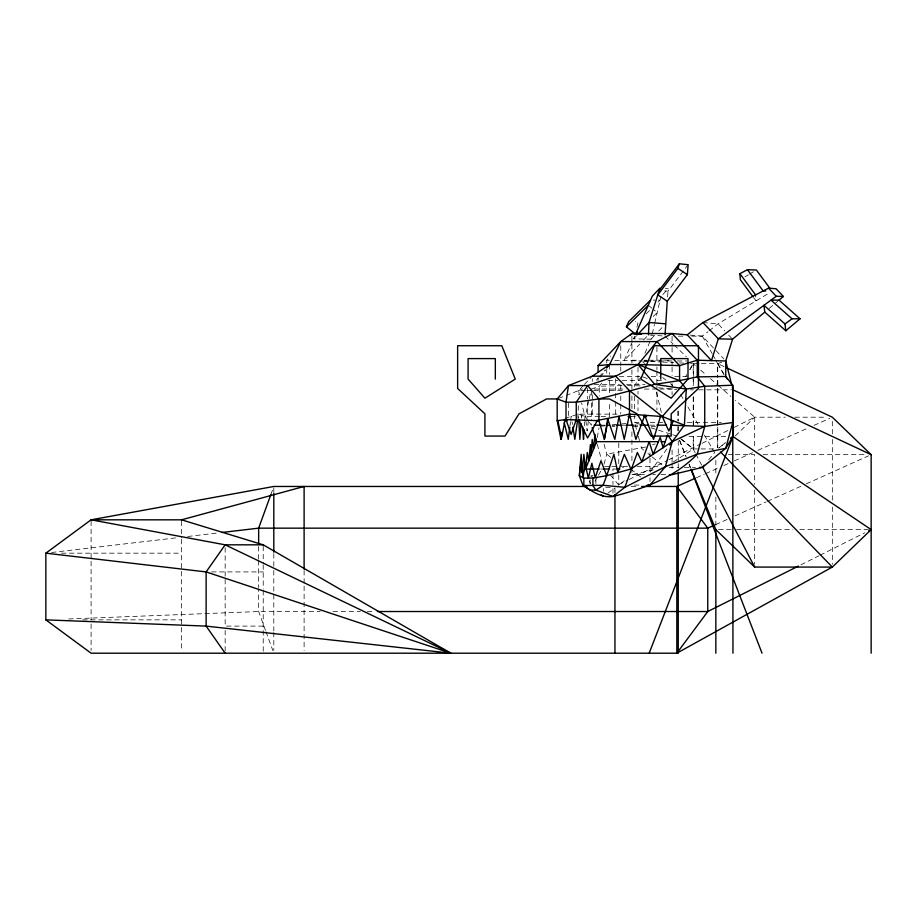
<?xml version="1.0" encoding="UTF-8"?>
<svg xmlns="http://www.w3.org/2000/svg" width="917" height="917" viewBox="0 0 917 917"><rect width="100%" height="100%" fill="white"/><g stroke="black" fill="none" stroke-linecap="round" stroke-linejoin="round"><path stroke-width="0.69" stroke-dasharray="4.58 3.44" d="M584.37 425.855L584.622 421.809M584.702 420.456L584.966 416.41L581.561 402.838M667.587 296.925L668.206 288.775L665.444 288.557M581.47 418.083L581.687 415.252L581.894 418.083M588.347 420.857L587.109 430.99L585.654 419.161M569.973 425.843L570.489 421.786M570.661 420.433L571.176 416.375L571.83 420.433M577.882 418.335L578.489 403.067M597.288 437.501L599.019 427.792M588.955 400.053L585.333 416.536L591.373 425.179L591.373 419.631M589.264 398.677L591.075 390.436M636.948 327.151L638.221 321.661L635.492 321.661M634.736 336.241L633.613 338.82L651.036 339.198L651.964 335.198M652.274 333.857L654.44 324.515M654.749 323.174L660.951 296.466M604.039 464.14L606.745 454.156L603.89 443.587M270.87 494.538L273.312 487.821M632.501 341.376L624.168 360.599L639.711 344.116M644.926 353.297L649.924 341.766M594.984 481.242L597.781 476.37M598.48 475.155L601.976 469.068M690.008 369.574L693.47 363.625L690.661 363.476M685.549 376.727L686.948 374.342M689.733 369.574L693.206 363.625L698.857 363.625M600.566 377.162L605.507 370.285M650.05 472.072L668.94 446.166M688.128 264.692L668.023 291.216L664.252 290.838M601.758 383.134L599.259 386.263L591.373 389.06M641.591 376.474L634.633 385.209L634.633 387.971M708.692 459.795L714.125 453.273M596.405 380.165L598.171 378.079M599.053 377.047L605.209 369.757M662.762 294.552L668.206 288.775M606.745 362.994L606.745 360.221L610.607 356.117M633.613 338.82L636.501 335.76M643.596 339.989L647.494 335.863M651.036 339.198L654.898 335.095M658.773 330.991L663.61 325.867M583.418 385.461L578.489 390.619L566.5 395.296M584.404 384.429L591.305 377.208M646.176 313.832L651.15 308.937M658.108 302.094L660.102 300.134L653.282 300.134M653.248 316.411L657.225 312.502L653.259 309.304M735.262 435.93L754.668 417.201L785.181 417.201M769.157 308.421L777.925 301.063M718.825 448.046L725.347 442.739L718.733 448.046M610.619 475.315L618.78 485.082L624.259 480.737M691.682 336.149L702.353 336.149L707.958 331.748M709.082 330.865L718.045 323.816L769.787 292.603M607.811 493.208L614.39 488.337M673.307 462.008L693.47 448.929L693.47 436.538M744.913 276.9L748.352 274.836M749.498 274.137L754.072 271.375M590.697 476.897L593.012 475.682L590.135 475.682M800.942 564.803L818.812 555.84M820.085 555.198L864.765 532.8M618.792 484.566L627.767 480.118M629.051 479.488L667.507 460.414M668.791 459.784L700.829 443.897M702.113 443.255L729.038 429.913M734.162 427.368L754.668 417.201L735.262 400.282M715.535 524.662L728.511 518.827M734.987 515.904L766.108 501.908M767.414 501.324L801.126 486.159M806.307 483.832L868.559 455.829M696.427 477.746L704.267 474.249M705.574 473.665L718.641 467.842M723.868 465.515L729.095 463.188M734.322 460.861L752.616 452.711M757.843 450.385L808.805 427.677M814.032 425.35L829.713 418.37M582.421 388.911L578.489 390.619L578.489 394.768M558.51 398.414L565.17 395.823M721.771 362.295L717.747 363.625L699.992 363.625M645.66 447.026L606.745 454.156L611.123 457.721M652.446 444.837L655.162 443.966M564.998 418.278L578.489 414.129L618.459 414.129M631.916 467.888L631.916 474.651L655.357 469.515M51.524 552.504L177.783 537.66M187.721 536.491L217.512 532.995M600.681 426.245L604.922 425.786M611.994 425.007L616.247 424.548M621.898 423.918L626.151 423.459M68.706 618.964L258.651 611.524L320.159 611.524M621.898 385.587L599.259 386.263L599.259 395.949M627.56 385.415L641.671 385.954M619.284 376.727L640.192 376.486M678.339 336.149L683.681 336.149M631.916 360.221L638.84 360.221M644.387 360.221L647.15 360.221M648.537 360.221L672.081 360.221M644.342 360.989L649.855 360.989M651.23 360.989L671.92 360.989M677.445 360.989L687.131 360.989M651.23 376.474L659.495 376.474M674.683 376.474L687.131 376.474M608.017 380.601L617.932 380.601M622.162 380.601L640.226 380.601M656.916 380.601L664 380.601M594.285 384.338L619.548 384.338M626.643 384.338L644.972 384.338M594.182 389.06L626.322 389.06M644.399 389.06L655.517 389.06M659.713 389.06L673.708 389.06M690.421 389.828L693.47 389.828M698.639 389.828L731.583 389.828M585.39 390.619L578.489 390.619L579.51 394.688M586.765 390.619L592.29 390.619M593.666 390.619L623.984 390.619M599.615 416.536L585.333 416.536L578.489 414.129L578.719 418.335M601.048 416.536L609.61 416.536L609.61 401.13M630.907 416.536L636.581 416.536M794.879 417.201L826.779 417.201M638.897 422.531L634.633 422.531L634.633 415.619M650.268 422.531L665.902 422.531M687.234 422.531L721.347 422.531M601.174 425.179L605.369 425.179M612.373 425.179L615.169 425.179M622.162 425.179L626.322 425.179M633.28 425.179L640.226 425.179M649.958 425.179L655.517 425.179M612.04 426.405L614.883 426.405M633.303 426.405L638.84 426.405M651.311 426.405L655.46 426.405M689.034 436.538L727.387 436.538M713.575 448.929L693.206 448.929L678.981 437.42M728.327 454.672L733.875 454.672M735.262 454.672L754.668 454.672L754.668 484.359M763.139 454.672L866.989 454.672M604.773 466.638L610.378 466.638M611.777 466.638L617.382 466.638M623.033 466.638L628.718 466.638M637.223 466.638L659.804 466.638M669.146 467.395L678.832 467.395M684.369 467.395L695.43 467.395M600.669 469.034L603.42 469.034M615.72 469.034L612.957 469.034L612.957 471.842M631.916 474.651L644.387 474.651M652.698 474.651L655.46 474.651M660.997 474.651L666.544 474.651M634.392 485.082L640.066 485.082M631.091 486.468L638.851 486.468M610.241 487.317L603.42 487.317L603.42 491.237M718.619 529.602L731.101 529.602M736.649 529.602L792.792 529.602M799.853 529.602L868.376 529.602M61.405 553.169L181.566 553.169M211.575 571.921L263.213 571.921M333.031 611.524L360.198 611.524M367.35 611.524L374.503 611.524M82.61 619.858L181.566 619.858M263.213 626.105L225.158 626.105L225.158 577.63M606.745 360.221L609.415 360.278M614.78 360.392L641.591 360.989M642.989 361.057L648.594 361.344M650.004 361.413L661.214 361.986M662.624 362.055L673.835 362.628M679.44 362.903L683.646 363.121M649.844 334.946L662.246 335.931M702.915 322.497L718.045 323.816L724.82 330.991M689.962 335.072L702.353 336.149L715.031 349.606M658.555 387.742L676.838 389.679M640.089 424.284L634.633 422.531L637.923 434.75M650.99 427.78L671.427 434.349M672.791 434.784L676.884 436.102M642.897 376.944L648.136 378.859M724.086 366.628L717.644 363.625L715.638 359.877M642.702 361.86L644.915 363.602M662.693 377.586L666.029 380.211M670.465 383.707L672.688 385.461M648.285 305.304L652.262 308.502M630.85 469.034L641.201 477.436M681.503 439.197L693.47 448.929M643.711 450.075L641.591 448.333L640.49 444.264M647.975 453.537L651.162 456.139M652.228 456.998L664.997 467.395M619.881 464.85L624.259 468.415M695.373 365.505L693.206 363.625L693.206 385.69M700.76 370.204L706.147 374.904M710.457 378.664L716.934 384.303M718.011 385.243L730.952 396.522M664.997 336.149L673.135 344.001M674.155 344.987L686.352 356.759M728.683 335.095L732.557 339.198M716.005 350.638L723.811 358.914M753.556 297.544L756.044 300.891L755.597 294.907M723.914 374.342L717.644 363.625L717.644 377.414L717.747 363.625L723.971 374.342M680.758 394.723L682.901 398.391M687.922 406.953L697.94 424.078M704.382 435.094L715.122 453.445M702.353 336.149L712.142 353.63M712.841 354.879L714.939 358.627M695.189 452.734L693.206 448.929L693.206 436.538M695.854 454.007L701.803 465.446M679.497 440.469L685.905 456.196M689.114 464.071L690.719 468.002M679.795 440.55L685.985 456.563M689.091 464.575L690.123 467.234M265.494 630.346L258.651 611.524L258.651 588.909M265.987 631.687L272.83 650.508M589.367 480.783L590.216 483.397M597.276 444.287L601.575 460.059M638.289 436.114L640.123 442.9M656.618 392.384L661.65 413.854M572.036 421.786L572.472 424.491M832.327 421.362L832.327 433.856M832.327 439.403L832.327 501.324M832.327 506.986L832.327 564.299M754.668 417.201L754.668 447.725M754.668 490.01L754.668 564.299M715.845 460.323L715.845 475.877M715.845 497.083L715.845 525.361M693.47 363.625L693.47 385.69M693.47 396.901L693.47 426.634M693.206 396.901L693.206 426.634M678.248 411.057L678.248 420.972M678.248 426.634L678.248 430.875M678.248 440.825L678.248 462.26M678.248 463.693L678.248 467.979M677.892 411.057L677.892 420.972M677.892 426.634L677.892 430.875M672.081 336.333L672.081 346.168M672.081 347.577L672.081 354.604M672.081 361.607L672.081 365.768M672.081 367.155L672.081 375.489M672.081 383.581L672.081 394.574M672.081 449.995L672.081 462.351M672.081 463.715L672.081 470.547M656.916 347.245L656.916 362.788M656.916 366.983L656.916 369.711M656.916 371.064L656.916 384.831M656.916 386.24L656.916 389.06M656.916 391.834L656.916 409.899M650.004 452.757L650.004 456.918M650.004 458.305L650.004 474.995M650.004 477.78L650.004 481.436M638.003 367.373L638.003 384.338M638.003 391.33L638.003 394.138M638.003 399.732L638.003 410.931M634.633 396.259L634.633 410.082M631.916 336.333L631.916 362.994M631.916 369.929L631.916 389.037M631.916 395.949L631.916 409.796M631.916 431.953L631.916 461.033M620.763 345.824L620.763 365.619M620.763 366.983L620.763 371.064M620.763 384.831L620.763 389.06M620.763 396.006L620.763 402.953M620.763 404.34L620.763 414.071M618.78 443.049L618.78 466.638M618.78 474.995L618.78 485.082M615.697 378.801L615.697 390.619M615.697 393.393L615.697 400.305M615.697 401.68L615.697 414.129M614.952 487.867L614.952 493.426M612.957 473.252L612.957 484.508M612.957 488.623L612.957 493.85M609.61 364.542L609.61 374.434M609.61 380.097L609.61 394.138M606.745 368.542L606.745 375.489M598.102 377.884L598.102 380.601M595.89 479.797L595.89 483.924M592.29 378.801L592.29 381.438M592.29 394.768L592.29 400.305M592.29 401.68L592.29 414.129M591.373 390.447L591.373 397.393M591.373 402.953L591.373 418.232M590.135 479.797L590.135 483.924M587.625 388.258L587.625 398.941M587.625 401.657L587.625 417.957M568.471 403.01L568.471 417.957M304.112 570.546L304.112 584.679M304.112 586.089L304.112 650.428M273.805 487.867L273.805 493.426M273.805 553.593L273.805 569.136M273.805 570.546L273.805 630.976M273.805 632.363L273.805 650.428M263.213 546.257L263.213 563.37M263.213 564.792L263.213 589.035M263.213 590.456L263.213 653.202M258.651 546.521L258.651 559.244M258.651 560.654L258.651 587.499M225.158 547.678L225.158 576.197M225.158 630.392L225.158 653.202M181.566 521.211L181.566 537.878M181.566 539.276L181.566 650.428M91.092 521.211L91.092 619.858M91.092 624.03L91.092 650.428M717.747 425.213L717.747 378.79L717.644 425.213M717.747 447.702L717.747 426.634L717.644 447.702"/><path stroke-width="1.38" d="M596.486 443.427L594.984 434.36L593.425 449.433L592.187 439.53L591.121 455.153L590.422 444.653L588.748 461.056L587.27 452.505L585.527 469.034L599.294 469.034M648.457 334.831L649.007 322.497L659.931 288.121L652.239 296.283L635.871 333.662M665.066 334.785L667.255 301.212L687.36 274.676L688.128 264.692L679.337 263.798L659.231 290.334M669.765 445.032L684.414 425.179L686.306 389.06L679.577 380.601L638.003 364.542L609.61 364.542L598.102 365.619L598.102 372.428M584.106 429.913L583.51 439.358L582.547 426.6M581.023 423.757L579.831 439.358L578.868 421.144M584.691 469.928L582.192 472.61L583.865 454.339L585.229 466.363M687.211 334.831L702.915 322.497L768.561 288.121L776.126 288.775L783.382 296.466L776.252 296.283L718.309 338.82L711.512 360.599L687.211 334.831L672.081 333.524L631.916 333.524L620.763 341.582L609.61 364.542L592.29 376.176L568.471 385.587L557.181 398.941L557.181 420.674L560.975 439.358L561.743 432.503M569.801 427.196L568.253 439.358L564.242 422.794M560.975 439.358L561.903 432.457M577.481 421.144L574.833 439.358L572.896 427.196M582.192 472.61L581.172 454.339L579.326 475.682L582.925 485.288C591.923 491.145 601.655 498.321 612.957 496.464C643.86 488.612 674.683 477.757 697.264 454.156L704.737 426.405L704.737 386.263L697.264 376.876L697.264 360.221L672.081 333.524L656.916 341.582L638.003 364.542L615.697 376.176L587.625 385.587L576.254 402.185L576.254 419.55L571.142 434.44L566.018 419.55L566.018 402.185L568.471 385.587L587.625 385.587L598.916 398.941L598.916 420.674L604.372 439.358L607.662 418.805L614.814 439.358L619.009 416.375L624.248 439.358L629.498 414.129L629.498 390.619L615.697 376.176L592.29 376.176M565.044 419.677L561.594 437.982L557.8 420.594M604.372 439.358L608.361 418.656M660.504 416.41L653.534 439.358L644.789 415.252L635.882 439.358L629.498 414.129L596.096 420.674M800.037 318.795L792.024 318.795L770.991 300.134L779.014 300.134L800.037 318.795L785.8 330.762L784.975 323.965L763.953 305.304L764.778 312.112L732.557 339.198L725.76 360.989L725.76 376.474L727.078 378.893M667.255 301.212L657.776 294.907L677.881 268.372L679.337 263.798M647.161 485.082L650.004 485.082L665.41 466.638L672.23 441.662L667.645 434.761L663.071 447.714L660.251 437.363L653.156 454.282L649.179 441.662L641.866 461.744L637.361 452.505L624.89 487.317L612.957 496.464L595.89 490.102L590.135 490.102L582.925 485.288L585.378 485.872M606.699 475.682L613.909 454.339L617.852 472.61L624.351 454.339L630.85 469.034L606.699 475.682L592.909 478.101L583.842 478.101L579.326 475.682L581.206 460.804L583.086 477.7L584.886 463.211L588.37 478.101L591.866 463.211L595.225 477.7L600.967 460.804L606.699 475.682L603.099 485.288L595.89 490.102L592.909 485.552L592.909 478.101M270.87 494.538L258.651 528.158L258.651 543.701M649.167 653.202L732.958 436.538L732.717 385.209L725.76 376.474L697.264 376.876L679.577 380.601L654.727 384.338L598.916 398.941L576.254 402.185L566.018 402.185L557.181 398.941L546.601 398.941L519.022 413.831L505.015 436.068L484.91 436.068L484.91 413.831L457.629 388.464L457.629 345.732L501.794 345.732L515.274 379.088L484.91 398.196L468.094 379.088L468.094 358.593L495.329 358.593L495.329 379.088M585.527 469.034L596.554 441.662L592.176 427.723M637.349 332.069L635.355 334.017L626.414 326.83L628.672 321.661L650.543 300.134M673.33 420.857L668.802 430.99L662.28 416.536L629.498 390.619M597.322 420.594L587.591 437.982L578.742 419.677M704.164 465.228L702.353 467.395L672.081 474.651L669.307 474.651M606.974 367.671L609.61 364.542M732.958 653.202L732.717 385.209L704.737 386.263L686.306 389.06L662.28 416.536L659.426 416.536M598.102 365.619L620.763 341.582L656.916 341.582L679.577 365.619L679.577 380.601M629.979 335.576L631.916 333.524L641.568 334.292M637.464 334.739L649.007 322.497L665.547 323.816M626.414 326.83L648.285 305.304M699.579 467.395L702.353 467.395L725.76 448.333L732.958 436.538L730.792 438.315L732.958 436.538L871.15 529.602L832.327 567.073L676.826 653.202L91.092 653.202L45.85 619.858L45.85 553.169L91.092 519.824L273.805 486.468L586.788 486.468M779.014 300.134L783.382 296.466M784.975 323.965L792.024 318.795M630.85 469.034L672.23 441.662L704.737 426.405L732.717 422.531L725.76 448.333L697.264 454.156L665.41 466.638L624.89 487.317L603.099 485.288L583.842 485.552L583.842 478.101M752.731 296.42L740.328 279.662L739.893 273.679L747.458 269.713L756.365 269.999L769.592 287.869M798.386 566.087L707.764 611.524L377.368 611.524M868.594 530.886L871.15 529.602M714.24 525.235L707.764 528.158L258.651 528.158L221.765 532.49M695.12 478.319L676.826 486.468L641.671 486.468M45.85 619.858L206.13 626.105L450.855 653.202L263.213 544.824L225.158 544.824L91.092 519.824L181.566 519.824L304.112 486.468L304.112 569.136M557.181 420.674L566.018 419.55L598.916 420.674M598.916 398.941L609.496 398.941L637.074 413.831L651.081 436.068L671.187 436.068L671.187 413.831L698.467 388.464L698.467 345.732L654.302 345.732L640.823 379.088L671.187 398.196L688.002 379.088L688.002 358.593L660.767 358.593L660.767 379.088M628.065 416.536L630.907 416.536M643.711 416.536L646.577 416.536M564.23 420.674L567.061 420.674M575.314 420.674L579.418 420.674M594.182 425.179L601.174 425.179M606.767 425.179L609.576 425.179M616.568 425.179L620.763 425.179M626.322 425.179L633.28 425.179M640.226 425.179L648.571 425.179M656.916 425.179L666.533 425.179M670.659 425.179L704.737 426.405M596.554 441.662L658.337 441.662M661.111 441.662L665.284 441.662M603.42 469.034L608.877 469.034M617.095 469.034L619.846 469.034M691.258 469.309L715.845 529.602L754.668 567.073L832.327 567.073L720.636 452.012M732.557 339.198L718.309 338.82L702.915 322.497M765.706 291.021L763.162 290.941L747.458 269.713M629.498 414.129L662.28 416.536L684.414 425.179M45.85 553.169L206.13 571.921L450.855 653.202L225.158 544.824L206.13 571.921L206.13 626.105L225.158 653.202M686.306 389.06L654.727 384.338L638.003 364.542L679.577 365.619L697.264 360.221L725.76 360.989L731.594 384.326M181.566 519.824L263.213 544.824M726.665 367.832L832.327 417.201L871.15 454.672L871.15 653.202M871.15 454.672L732.958 389.828L732.282 387.077M677.881 268.372L687.36 274.676M601.254 494.802L603.42 496.464M764.778 312.112L785.8 330.762M768.561 288.121L776.252 296.283M739.893 273.679L755.597 294.907M702.468 466.719L754.668 567.073M691.154 469.905L762.038 653.202M715.845 529.602L715.845 653.202M678.248 472.266L678.248 653.202M614.952 494.813L614.952 653.202M273.805 493.426L273.805 552.172M707.764 611.524L676.826 653.202L676.826 486.468L707.764 528.158L707.764 611.524"/></g></svg>
